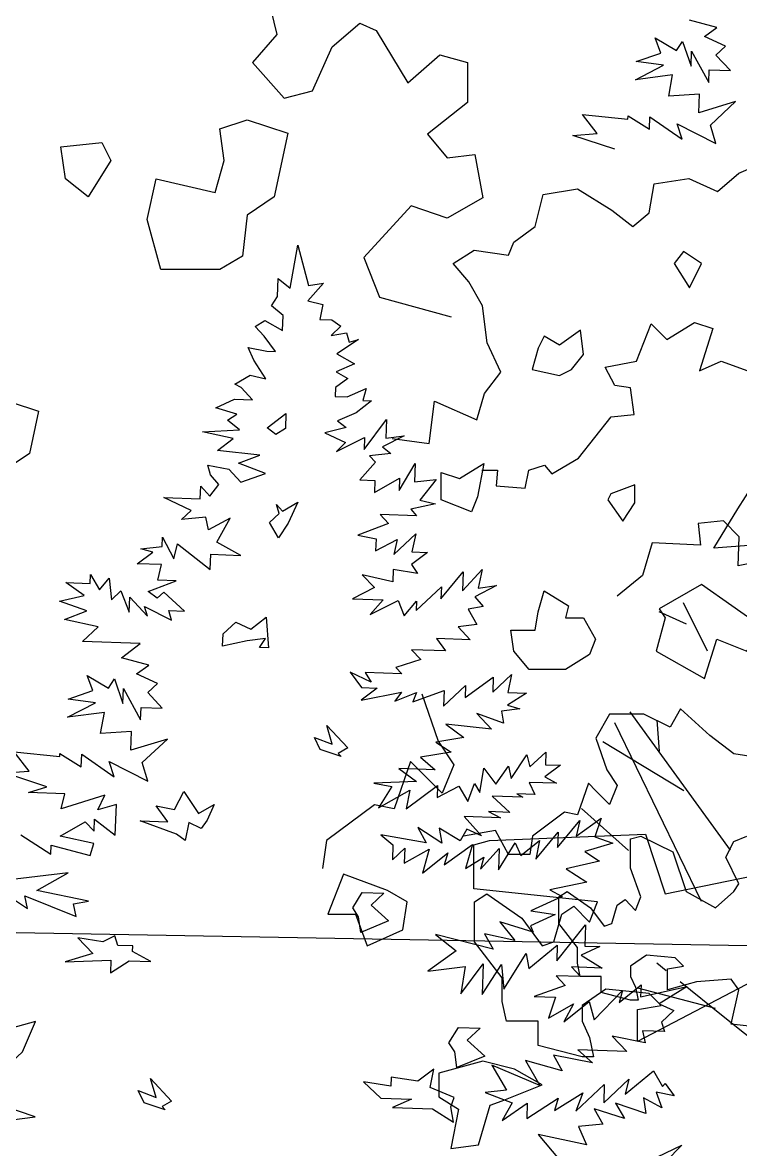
# Model space of a CAD drawing. Header units: inches. Extents: x -11 to 128, y 7 to 56.
# Drawn here: x 18.4622 to 18.7433, y 22.3564 to 22.7972 of the extents above; entities that cross this region are included whole.
import ezdxf

# ---------------------------------------------------------------- set-up
doc = ezdxf.new("R2010")
doc.units = ezdxf.units.IN
doc.header["$MEASUREMENT"] = 0
doc.layers.add('CAY', color=94, linetype='Continuous')
doc.layers.add('CAY-3', color=61, linetype='Continuous')
picture_1 = doc.add_image_def('image1.jpg', size_in_pixel=(1680, 1093))

# ---------------------------------------------------------------- blocks, each defined once
blk = doc.blocks.new('A$C76451831')
at = {"layer": 'CAY'}
for p, q in [((4134.89, 1467.27), (4151.99, 1395.3)), ((4200.34, 1384.68), (4224.51, 1405.33)), ((4224.51, 1405.33), (4238.66, 1398.84)), ((4535.82, 1401.52), (4512.03, 1407.79)), ((4151.99, 1395.3), (4130.76, 1371.12)), ((4238.66, 1398.84), (4266.37, 1353.42)), ((4525.13, 1393.74), (4535.82, 1401.52)), ((4487.01, 1379.2), (4482.04, 1392.52)), ((4482.04, 1392.52), (4500.68, 1381.44)), ((4500.68, 1381.44), (4505.95, 1389.42)), ((4505.95, 1389.42), (4513.35, 1367.85)), ((4543.42, 1385.39), (4525.13, 1393.74)), ((4534.99, 1377.52), (4543.42, 1385.39)), ((4183.24, 1346.34), (4200.34, 1384.68)), ((4266.37, 1353.42), (4294.09, 1377.61)), ((4294.09, 1377.61), (4318.26, 1371.12)), ((4465.45, 1371.79), (4487.01, 1379.2)), ((4513.35, 1367.85), (4513.81, 1380.98)), ((4513.81, 1380.98), (4528.72, 1353.72)), ((4547.65, 1363.94), (4534.99, 1377.52)), ((4130.76, 1371.12), (4158.47, 1339.85)), ((4318.26, 1371.12), (4318.26, 1336.32)), ((4464.9, 1355.94), (4489.36, 1368.69)), ((4489.36, 1368.69), (4465.45, 1371.79)), ((4497.23, 1360.26), (4464.9, 1355.94)), ((4493.86, 1341.79), (4497.23, 1360.26)), ((4528.72, 1353.72), (4529.1, 1364.58)), ((4529.1, 1364.58), (4547.65, 1363.94)), ((4158.47, 1339.85), (4183.24, 1346.34)), ((4318.26, 1336.32), (4283.47, 1308.59)), ((4520.66, 1343.57), (4493.86, 1341.79)), ((4520.09, 1327.27), (4520.66, 1343.57)), ((4552.15, 1337.03), (4520.09, 1327.27)), ((4530.14, 1316.49), (4552.15, 1337.03)), ((4431.54, 1309.06), (4418.53, 1325.83)), ((4418.53, 1325.83), (4458.27, 1321.72)), ((4458.27, 1321.72), (4458.36, 1324.44)), ((4458.36, 1324.44), (4476.99, 1312.91)), ((4476.99, 1312.91), (4477.37, 1323.78)), ((4477.37, 1323.78), (4505.69, 1304.2)), ((4501.17, 1317.5), (4535.01, 1300.46)), ((4505.69, 1304.2), (4501.17, 1317.5)), ((4535.01, 1300.46), (4530.14, 1316.49)), ((4283.47, 1308.59), (4300.57, 1287.95)), ((4410.19, 1307.54), (4431.54, 1309.06)), ((4446.93, 1295.37), (4410.19, 1307.54)), ((4300.57, 1287.95), (4324.75, 1290.9)), ((4324.75, 1290.9), (4331.82, 1253.15)), ((4554.94, 1274.61), (4575.78, 1283.65)), ((4481.05, 1265.17), (4511.31, 1269.89)), ((4511.31, 1269.89), (4536.47, 1258.48)), ((4536.47, 1258.48), (4554.94, 1274.61)), ((4384.35, 1256.12), (4414.22, 1260.84)), ((4414.22, 1260.84), (4444.1, 1242.36)), ((4476.72, 1240), (4481.05, 1265.17)), ((4331.82, 1253.15), (4300.57, 1235.45)), ((4377.27, 1228.2), (4384.35, 1256.12)), ((4269.32, 1246.07), (4228.05, 1201.24)), ((4300.57, 1235.45), (4269.32, 1246.07)), ((4444.1, 1242.36), (4462.57, 1228.2)), ((4462.57, 1228.2), (4476.72, 1240)), ((4358.8, 1214.44), (4377.27, 1228.2)), ((4354.08, 1203.04), (4358.8, 1214.44)), ((4228.05, 1201.24), (4241.61, 1166.44)), ((4305.73, 1195.96), (4324.21, 1207.36)), ((4324.21, 1207.36), (4354.08, 1203.04)), ((4319.49, 1179.83), (4305.73, 1195.96)), ((4331.28, 1158.99), (4319.49, 1179.83)), ((4241.61, 1166.44), (4304.11, 1149.33)), ((4335.61, 1126.75), (4331.28, 1158.99)), ((4347.4, 1101.19), (4335.61, 1126.75)), ((4333.25, 1082.7), (4347.4, 1101.19)), ((4326.56, 1059.5), (4333.25, 1082.7)), ((4284.9, 1039.05), (4289.61, 1076.02)), ((4289.61, 1076.02), (4326.56, 1059.5)), ((4252.67, 1043.38), (4284.9, 1039.05)), ((4527.76, 857.92), (4506.64, 900.17)), ((4509.28, 881.69), (4485.53, 892.25)), ((4504.24, 807.83), (4495.2, 791.7)), ((4529.79, 784.63), (4504.24, 807.83)), ((4442.13, 803.11), (4430.34, 782.27)), ((4472, 803.11), (4442.13, 803.11)), ((4522.33, 639.81), (4446.85, 795.64)), ((4547.68, 684.5), (4460.21, 805.07)), ((4495.2, 791.7), (4472, 803.11)), ((4485.76, 770.86), (4483.84, 797.94)), ((4430.34, 782.27), (4439.77, 754.74)), ((4506.99, 736.26), (4436.23, 779.12)), ((4550.62, 768.5), (4529.79, 784.63)), ((4580.49, 763.78), (4550.62, 768.5)), ((4439.77, 754.74), (4448.81, 740.98)), ((4423.73, 742.87), (4414.22, 715.42)), ((4430.34, 736.26), (4423.73, 742.87)), ((4448.81, 740.98), (4442.13, 724.46)), ((4442.13, 724.46), (4430.34, 736.26)), ((4402.82, 717.77), (4374.91, 696.93)), ((4414.22, 715.42), (4402.82, 717.77)), ((4458.78, 684.36), (4417.81, 720.82)), ((4342.68, 701.65), (4314.77, 696.93)), ((4354.08, 680.81), (4342.68, 701.65)), ((4374.91, 696.93), (4372.55, 680.81)), ((4372.55, 680.81), (4354.08, 680.81)), ((4491.49, 579.54), (4483.4, 586.04)), ((4541.19, 539.64), (4503.71, 569.74)), ((4534.5, 546.71), (4466.89, 564.41)), ((4589.93, 500.71), (4541.19, 539.64))]:
    blk.add_line(p, q, dxfattribs=at)
for points in [[(4038.94, 1234.08), (4046.85, 1269.73), (4098.32, 1257.84), (4106.24, 1285.57), (4102.28, 1313.29), (4126.03, 1321.21), (4161.66, 1309.33), (4149.78, 1253.88), (4126.03, 1238.04), (4122.07, 1202.4), (4102.28, 1190.52), (4050.81, 1190.52)], [(3967.68, 1269.73), (3963.72, 1297.45), (3999.35, 1301.41), (4007.26, 1285.57), (3987.47, 1253.88)], [(4522.48, 1195.89), (4506.64, 1206.45), (4498.72, 1195.89), (4511.92, 1174.77)], [(4419.55, 1116.68), (4416.91, 1137.8), (4398.43, 1124.6), (4385.24, 1132.52), (4379.96, 1121.96), (4374.68, 1103.48), (4398.43, 1098.2), (4408.99, 1103.48)], [(3862.31, 1017.03), (3867.59, 1040.8), (3901.9, 1032.87), (3907.18, 1051.36), (3904.54, 1069.84), (3920.37, 1075.12), (3944.13, 1067.2), (3936.21, 1030.23), (3920.37, 1019.67), (3917.73, 995.91), (3904.54, 987.99), (3870.23, 987.99)], [(4143.61, 1052.71), (4159.91, 1065.28), (4159.45, 1052.15), (4151.12, 1047)], [(4295.5, 989.94), (4295.5, 1013.7), (4311.34, 1008.42), (4332.45, 1021.63), (4327.17, 992.58), (4321.89, 979.38)], [(4443.3, 995.22), (4440.66, 989.94), (4453.86, 971.46), (4464.41, 987.3), (4464.41, 1003.14)], [(4554.15, 982.02), (4567.35, 1003.14), (4591.1, 1000.5), (4593.74, 982.02), (4599.02, 968.82), (4606.93, 968.82), (4593.74, 942.42), (4567.35, 950.34), (4533.04, 947.7)], [(4145.71, 970.13), (4154.15, 977.99), (4151.7, 985.78), (4156.94, 980.16), (4170.35, 987.85), (4162.01, 969.56), (4153.4, 956.71)], [(4562.07, 857.92), (4575.26, 879.05), (4522.48, 916.01), (4485.53, 894.89), (4490.81, 886.97), (4482.89, 857.92), (4525.12, 834.16), (4535.67, 868.49)], [(4403.71, 886.97), (4419.55, 886.97), (4430.1, 868.49), (4424.83, 855.28), (4403.71, 842.08), (4372.04, 842.08), (4358.84, 857.92), (4356.21, 876.41), (4377.32, 876.41), (4379.96, 892.25), (4385.24, 910.73), (4406.35, 897.53)], [(4144.62, 860.91), (4136.93, 861.18), (4142.19, 869.16), (4126.25, 866.99), (4104.79, 862.3), (4105.17, 873.17), (4116.4, 883.2), (4129.33, 877.31), (4142.84, 887.72)], [(4208.18, 766.18), (4189.81, 772.26), (4184.75, 782.87), (4200.4, 776.88), (4195.54, 793.37), (4213.88, 773.69), (4205.56, 768.99)], [(4064.64, 698.69), (4032.87, 710.23), (4056.86, 709.39), (4046.92, 723.33), (4062.67, 720.07), (4070.91, 735.64), (4083.84, 716.61), (4097.25, 724.3), (4091.35, 710.9), (4086.1, 703.38), (4075.41, 708.74), (4072.14, 692.99)], [(4223.4, 626.6), (4218.23, 634.49), (4226.4, 647.8), (4245.41, 647.14), (4234.17, 636.65), (4249.55, 622.97), (4225.18, 612.94)], [(4013.22, 601.66), (4010.78, 609.9), (4000.19, 604.83), (3978.56, 608.31), (3991.67, 594.7), (3967.4, 587.39), (4007.33, 588.72), (4006.95, 577.85), (4023.17, 588.16), (4042.18, 587.5), (4026.17, 596.22), (4026.34, 601.2)], [(4307.34, 508.88), (4302.18, 516.77), (4310.35, 530.08), (4329.36, 529.42), (4318.11, 518.93), (4333.5, 505.25), (4309.13, 495.22)], [(4303.76, 460.95), (4306.76, 469.01), (4285.77, 477.9), (4289.04, 493.65), (4275.08, 483.26), (4251.64, 486.8), (4251.37, 479.1), (4227.48, 482.66), (4242.84, 468.52), (4269.55, 467.59), (4252.99, 460.46), (4287.84, 459.24), (4306.01, 447.73)], [(4054.58, 458.38), (4036.22, 464.46), (4031.15, 475.06), (4046.8, 469.08), (4041.94, 485.57), (4060.28, 465.89), (4051.96, 461.19)]]:
    blk.add_lwpolyline(points, close=True, dxfattribs=at)
for points in [[(3911.79, 448.35), (3941.39, 452.3), (3896.6, 467.46)], [(3916.17, 495.79), (3930.22, 508.9), (3941.57, 535.25), (3906.79, 525.59)], [(3913.77, 647.74), (3934.59, 633.87), (3932.25, 644.83), (3976.94, 626.95), (3974.6, 637.91), (3987.82, 640.17), (3942.83, 649.45), (3970.11, 664.82), (3916.42, 658.53)], [(3928.67, 698), (3954.82, 681.22), (3955.09, 688.91), (3989.22, 680.02), (3992.3, 690.34), (3963.07, 696.8), (3984.8, 709.18), (3992.68, 701.2), (3993.04, 711.62), (4011.14, 697.84), (4012.07, 724.55), (3996.04, 719.67), (4001.93, 732.61), (3963.9, 720.79), (3967.08, 733.83), (3935.4, 734.94), (3951.43, 739.82), (3914.69, 751.98), (3936.05, 753.5), (3923.04, 770.27), (3962.77, 766.17), (3962.86, 768.88), (3981.49, 757.35), (3981.87, 768.22), (4010.19, 748.64), (4005.67, 761.95), (4039.52, 744.9), (4034.64, 760.94), (4056.65, 781.48), (4024.59, 771.71), (4025.16, 788.02), (3998.36, 786.23), (4001.73, 804.7), (3969.4, 800.39), (3993.86, 813.13), (3969.96, 816.24), (3991.51, 823.64), (3986.54, 836.96), (4005.19, 825.89), (4010.45, 833.86), (4017.85, 812.3), (4018.31, 825.43), (4033.22, 798.16), (4033.6, 809.03), (4052.16, 808.38), (4039.49, 821.97), (4047.92, 829.83), (4029.63, 838.18), (4040.33, 845.97), (4016.53, 852.24), (4032.83, 864.81), (3982.59, 866.57), (3996.17, 879.24), (3966.94, 885.7), (3986.24, 893.19), (3962.52, 901.72), (3983.98, 906.41), (3968.07, 917.85), (3989.34, 917.11), (3989.61, 924.8), (3997.3, 911.39), (4005.81, 921.52), (4007.87, 902.86), (4015.85, 910.74), (4023.35, 891.89), (4023.81, 905.02), (4039.1, 888.62), (4036.67, 896.87), (4060.27, 885.16), (4057.84, 893.41), (4071.42, 892.93), (4053.42, 909.43), (4047.8, 904.19), (4039.84, 909.9), (4064.19, 919.48), (4048.35, 920.03), (4051.54, 933.52), (4030.27, 934.26), (4043.76, 944.22), (4033.44, 947.3), (4052.09, 949.37), (4052.38, 957.52), (4062.14, 938.59), (4065.31, 951.63), (4093.99, 929.32), (4094.45, 942.45), (4120.7, 941.53), (4099.81, 953.14), (4111.41, 974.04), (4092.48, 963.83), (4090.14, 974.79), (4068.77, 972.81), (4077.2, 980.68), (4053.58, 991.93), (4085.26, 990.82), (4085.64, 1001.69), (4093.5, 993.26), (4101.56, 1003.4), (4094.15, 1011.82), (4091.72, 1020.07), (4110.18, 1016.7), (4120.67, 1005.45), (4142.22, 1012.86), (4118.52, 1021.85), (4137.34, 1028.9), (4100.33, 1032.91), (4113.83, 1043.32), (4087.3, 1049.23), (4119.53, 1050.83), (4108.95, 1059.36), (4117.29, 1064.51), (4098.91, 1070.13), (4115.03, 1077.73), (4130.87, 1077.18), (4120.83, 1087.96), (4115.49, 1090.86), (4128.9, 1098.55), (4142.38, 1095.36), (4132.08, 1111.59), (4127.02, 1122.65), (4143.22, 1119.36), (4150.92, 1119.09), (4140.97, 1132.59), (4133.1, 1141.02), (4141.44, 1146.17), (4157, 1137.47), (4157.45, 1150.6), (4147.33, 1159.11), (4152.59, 1167.09), (4153.15, 1182.93), (4163.72, 1174.4), (4170.47, 1211.8), (4179.66, 1176.57), (4192.88, 1178.83), (4179.2, 1163.44), (4192.23, 1160.26), (4189.51, 1147.21), (4199.92, 1146.85), (4207.88, 1141.13), (4199.45, 1133.26), (4212.67, 1135.52), (4215.1, 1127.28), (4223.34, 1129.71), (4204.32, 1117.23), (4219.88, 1108.52), (4203.77, 1101.38), (4213.99, 1095.58), (4203.3, 1087.8), (4203.03, 1080.1), (4213.44, 1079.74), (4230, 1086.86), (4226.92, 1076.54), (4234.61, 1076.28), (4221.11, 1065.87), (4205, 1058.72), (4212.5, 1053.02), (4193.76, 1048.24), (4212.04, 1039.89), (4204.07, 1032.01), (4228.51, 1044.3), (4228.15, 1033.89), (4247.64, 1059.95), (4247.07, 1043.65), (4263, 1045.82), (4244.08, 1036.05), (4251.59, 1030.35), (4232.94, 1028.28), (4238.18, 1022.66), (4224.5, 1007.27), (4237.63, 1006.81), (4237.26, 996.4), (4258.99, 1008.78), (4258.61, 997.92), (4272.58, 1021.46), (4272.02, 1005.61), (4291.13, 1007.66), (4276.9, 989.57), (4290.38, 986.38), (4268.92, 981.69), (4273.71, 976.08), (4242.03, 977.19), (4249.45, 969.22), (4222.82, 959.27), (4238.57, 956), (4238.21, 945.59), (4257.13, 955.36), (4253.95, 942.32), (4273.16, 960.24), (4269.89, 944.48), (4283.47, 944.01), (4269.51, 933.62), (4274.67, 925.73), (4253.49, 929.19), (4253.11, 918.32), (4226.6, 924.69), (4237.08, 913.44), (4218.16, 903.68), (4244.87, 902.74), (4233.55, 889.99), (4257.99, 902.29), (4262.97, 888.96), (4273.83, 901.73), (4273.55, 893.58), (4295.56, 914.12), (4295.2, 903.71), (4314.59, 927.06), (4314.03, 910.76), (4330.98, 929.2), (4327.7, 913), (4343.63, 915.16), (4324.71, 905.4), (4332.12, 896.98), (4318.9, 894.72), (4326.59, 881.3), (4310.2, 879.16), (4320.69, 867.91), (4291.27, 868.94), (4299.05, 858.24), (4269.63, 859.27), (4277.49, 850.83), (4255.95, 843.88), (4261.19, 838.25), (4229.06, 839.38), (4234.21, 831.04), (4215.93, 839.83), (4225.89, 826.34), (4239.46, 825.87), (4225.51, 815.47), (4260.64, 822.41), (4254.93, 814.45), (4273.77, 821.95), (4270.77, 813.89), (4297.85, 823.83), (4297.37, 810.24), (4316.58, 828.16), (4316.22, 817.74), (4340.85, 835.47), (4340.39, 822.34), (4356.79, 837.63), (4353.52, 821.88), (4369.81, 821.31), (4353.14, 811.02), (4363.91, 807.92), (4347.97, 805.76), (4349.87, 795.26), (4326.6, 803.78), (4339.27, 790.19), (4299.54, 794.3), (4315, 782.88), (4290.84, 778.74), (4304.13, 770.11), (4277.24, 765.61), (4290, 754.74), (4258.32, 755.85), (4273.78, 744.43), (4236.57, 743.01), (4252.33, 740.19), (4240.81, 721.55), (4268.08, 736.92), (4264.79, 720.71), (4292.24, 741.06), (4291.88, 730.65), (4310.8, 740.41), (4318.48, 727), (4324.47, 742.66), (4329.18, 734.79), (4332.64, 755.97), (4343.03, 742.01), (4354, 757.94), (4356.34, 746.98), (4370.21, 767.81), (4372.56, 757.3), (4386.6, 769.95), (4386.22, 759.09), (4399.34, 758.63), (4385.85, 748.67), (4396.07, 742.88), (4372.09, 743.71), (4377.15, 733.11), (4361.31, 733.66), (4366.65, 730.76), (4339.95, 731.69), (4355.31, 717.55), (4336.76, 718.2), (4346.99, 712.86), (4315.31, 713.96), (4330.58, 697.11), (4317.65, 703), (4311.85, 692.78), (4293.66, 703.84), (4295.92, 690.61), (4275.1, 704.49), (4282.34, 691.09), (4242.7, 697.91), (4253.28, 689.38), (4252.82, 676.25), (4263.59, 686.3), (4263.13, 673.17), (4284.86, 685.56), (4279.14, 664.45), (4301.06, 682.27), (4297.98, 671.95), (4322.62, 689.68), (4316.44, 668.59), (4332.65, 678.45), (4329.57, 668.13), (4346.06, 686.14), (4345.41, 667.58), (4359.83, 691.1), (4364.88, 680.04), (4381.19, 693.08), (4377.91, 676.87), (4397.3, 700.22), (4396.84, 687.09), (4416.24, 710.44), (4413.05, 696.95), (4434.89, 712.51), (4429.34, 696.38), (4445.01, 690.85), (4420.74, 683.53), (4433.58, 674.93), (4404.34, 668.24), (4422.52, 656.73), (4390.12, 650.15), (4400.79, 644.34), (4373.61, 631.69), (4394.81, 628.68), (4373.15, 618.56), (4375.68, 613.03), (4346.55, 622.2), (4359.57, 605.88), (4333.04, 611.8), (4340.73, 598.38), (4290.42, 611.02), (4308.5, 596.79), (4283.86, 579.06), (4316.19, 583.37), (4312.63, 559.47), (4332.12, 585.53), (4331.19, 558.82), (4347.96, 584.98), (4349.94, 563.61), (4369.6, 594.65), (4371.86, 581.43), (4396.59, 601.87), (4396.11, 588.29), (4421.22, 619.6), (4420.58, 601.03), (4433.7, 600.57), (4417.58, 592.98), (4435.77, 581.92), (4409.07, 582.85), (4416.93, 574.41), (4395.66, 575.16), (4403.52, 566.72), (4376.45, 557.24), (4395.01, 556.59), (4388.93, 538.22), (4410.66, 550.61), (4402.41, 535.03), (4424.33, 552.85), (4428.76, 536.83), (4453.66, 562.25), (4450.58, 551.93), (4469.69, 567.13), (4469.33, 556.72), (4509.97, 565.72), (4485.43, 550.71), (4498.37, 544.82), (4487.59, 534.77), (4490.02, 526.53), (4471.02, 527.19), (4473.37, 516.68), (4444.58, 522.67), (4457.24, 509.09), (4414.7, 510.57), (4427.44, 499.25), (4393.24, 505.88), (4400.92, 492.47), (4369.06, 501.28), (4381.44, 479.55), (4339.47, 497.33), (4352.3, 475.58), (4333.65, 473.51), (4357.35, 464.52), (4348.65, 448.96), (4370.48, 464.06), (4370.02, 450.93), (4397.37, 468.56), (4394.28, 457.79), (4418.83, 473.25), (4412.83, 457.14), (4437.66, 480.3), (4437.1, 464.45), (4459.12, 484.99), (4455.95, 471.96), (4480.68, 492.4), (4488.35, 478.53), (4490.71, 481.17), (4498.49, 470.47), (4482.74, 473.74), (4487.7, 459.97), (4471.69, 468.69), (4473.93, 455.01), (4447.51, 464.09), (4455.2, 450.68), (4428.77, 459.31), (4436.46, 445.89), (4415.09, 443.92), (4422.23, 427.8), (4379.95, 436.98), (4398.22, 415.04)], [(4469.65, 410.28), (4505.15, 427.63), (4477.42, 399.13)], [(4569.1, 530.59), (4548.26, 532.95), (4554.94, 562.84), (4548.26, 572.28), (4517.99, 569.92), (4492.84, 562.84), (4492.84, 581.32), (4506.6, 583.68), (4499.52, 590.76), (4474.36, 593.12), (4460.61, 583.68), (4460.61, 574.63), (4464.93, 565.2), (4467.29, 553.79), (4460.61, 553.79), (4435.05, 560.48), (4435.05, 574.63), (4416.58, 574.63), (4414.22, 586.04), (4414.22, 599.8), (4398.11, 620.64), (4398.11, 643.85), (4405.18, 648.56), (4425.62, 634.41), (4437.41, 618.28), (4444.1, 620.64), (4448.81, 636.77), (4455.89, 641.49), (4464.93, 632.05), (4469.65, 643.85), (4460.61, 669.01), (4460.61, 694.57), (4469.65, 696.93), (4497.55, 683.17), (4508.95, 648.56), (4534.5, 634.41), (4550.62, 648.56), (4554.94, 655.25), (4543.55, 678.45), (4550.62, 692.21), (4562.02, 696.93)]]:
    blk.add_lwpolyline(points, dxfattribs=at)
at = {"layer": 'CAY-3'}
for p, q in [((86.67, 510.8), (100.83, 469.51)), ((100.83, 469.51), (114.39, 448.86)), ((76.77, 451.7), (62.5, 410.52)), ((86.67, 441.79), (76.77, 451.7)), ((114.39, 448.86), (104.36, 424.09)), ((104.36, 424.09), (86.67, 441.79)), ((45.4, 414.06), (3.54, 382.8)), ((62.5, 410.52), (45.4, 414.06)), ((145.64, 382.8), (281.82, 388.34)), ((281.82, 388.34), (298.92, 336.43)), ((3.54, 382.8), (0, 358.62)), ((132.08, 379.26), (145.64, 382.8)), ((132.08, 340.92), (132.08, 379.26)), ((298.92, 336.43), (400.13, 357.09)), ((239.96, 329.35), (132.08, 340.92)), ((132.65, 329.35), (143.26, 336.43)), ((143.26, 336.43), (173.92, 315.2)), ((132.65, 294.55), (132.65, 329.35)), ((208.71, 318.73), (219.32, 325.81)), ((219.32, 325.81), (232.89, 311.66)), ((232.89, 311.66), (239.96, 329.35)), ((173.92, 315.2), (191.61, 291.01)), ((201.64, 294.55), (208.71, 318.73)), ((156.82, 263.29), (132.65, 294.55)), ((191.61, 291.01), (201.64, 294.55)), ((156.82, 242.64), (156.82, 263.29)), ((375.37, 260.35), (274.75, 207.84)), ((247.04, 253.26), (226.4, 239.1)), ((284.77, 249.72), (247.04, 253.26)), ((295.39, 239.1), (284.77, 249.72)), ((160.36, 225.54), (156.82, 242.64)), ((226.4, 239.1), (226.4, 225.54)), ((274.75, 235.56), (295.39, 239.1)), ((274.75, 207.84), (274.75, 235.56)), ((188.07, 225.54), (160.36, 225.54)), ((188.07, 204.3), (188.07, 225.54)), ((226.4, 225.54), (232.89, 211.38)), ((232.89, 211.38), (236.42, 194.27)), ((226.4, 194.27), (188.07, 204.3)), ((236.42, 194.27), (226.4, 194.27))]:
    blk.add_line(p, q, dxfattribs=at)
for points in [[(138.89, 705.64), (152.6, 705.64), (151.54, 691.93), (176.86, 689.82), (180.02, 705.64), (193.73, 709.86), (200.06, 702.48), (223.26, 716.19), (251.74, 752.05), (271.78, 754.16), (268.61, 777.36), (254.9, 779.47), (246.47, 795.29), (273.89, 800.56), (286.54, 833.26), (300.26, 819.55), (324.51, 834.31), (340.33, 829.04), (328.73, 792.13), (347.72, 800.56), (370.92, 792.13)], [(400.45, 629.7), (362.48, 622.32), (363.54, 647.63), (349.83, 661.35), (327.68, 659.24), (329.79, 640.25), (287.6, 642.36), (279.16, 613.88), (257.01, 595.95)]]:
    blk.add_lwpolyline(points, dxfattribs=at)
for points in [[(56.59, 339.38), (18.26, 353.54), (4.7, 318.73), (28.88, 318.73), (38.9, 291.01), (70.15, 305.17), (73.69, 329.35)], [(167.44, 183.66), (139.73, 190.73), (101.4, 180.12), (101.4, 159.47), (118.5, 148.85), (112.01, 114.64), (136.19, 117.59), (146.21, 152.39), (156.82, 155.93), (191.61, 170.09)]]:
    blk.add_lwpolyline(points, close=True, dxfattribs=at)

msp = doc.modelspace()

# ---------------------------------------------------------------- linework, layer by layer
msp.add_line((11.80074, 22.55984), (70.25366, 21.51914))

# ---------------------------------------------------------------- block references
at = {"layer": 'CAY', "xscale": 0.0004489089019145984, "yscale": 0.0004489089019145984, "zscale": 0.0004489089019145984}
for p in [(18.5797, 22.30535), (16.69793, 22.16613)]:
    msp.add_blockref('A$C76451831', p, dxfattribs=at)

# ---------------------------------------------------------------- pictures from other files: only their frames are drawn
image = msp.add_image(picture_1, insert=(12.49661, 7.37723), size_in_units=(74.4025, 48.40591))
image.dxf.flags = 6

doc.saveas('drawing.dxf')
